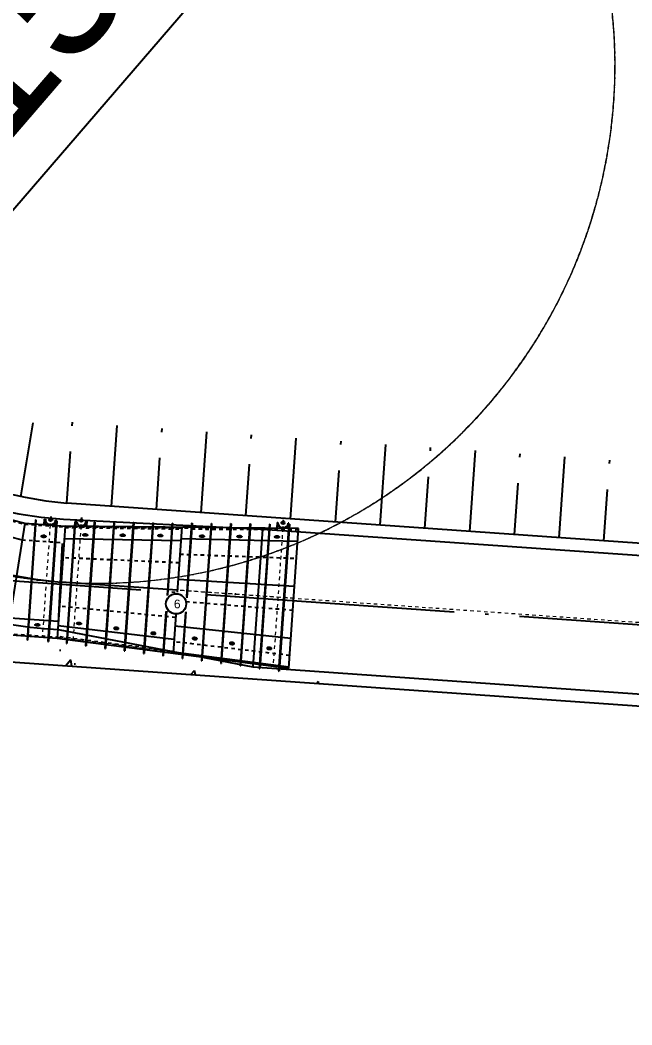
# Model space of a CAD drawing. Header units: inches. Extents: x 444671 to 463716, y 1783086 to 1794968.
# Drawn here: x 456452.88 to 456470.6, y 1787329.86 to 1787358.97 of the extents above; entities that cross this region are included whole.
import ezdxf

# ---------------------------------------------------------------- set-up
doc = ezdxf.new("R2010")
doc.units = ezdxf.units.IN
doc.header["$MEASUREMENT"] = 0
for name, pattern in [('ACAD_ISO04W100', [30, 24, -3, 0, -3]), ('CENTER', [2, 1.25, -0.25, 0.25, -0.25]), ('DASHED2', [9.525, 6.35, -3.175]), ('HIDDEN', [0.375, 0.25, -0.125])]:
    doc.linetypes.add(name, pattern=pattern)
for name, color, linetype in [('1', 1, 'CENTER'), ('4', 4, 'Continuous'), ('Bao', 137, 'Continuous'), ('Cam KT', 140, 'Continuous'), ('chinh', 7, 'Continuous'), ('CONGTRINH', 2, 'Continuous'), ('CTTRINH', 4, 'Continuous'), ('Dong', 252, 'HIDDEN'), ('KHUAT', 8, 'DASHED2'), ('Text', 3, 'Continuous'), ('Tim', 1, 'ACAD_ISO04W100')]:
    doc.layers.add(name, color=color, linetype=linetype)
doc.layers.add('manh', color=128, linetype='Continuous', lineweight=15)
doc.layers.add('Texdoi', color=40, linetype='Continuous', lineweight=15)
doc.styles.add('Arial', font='arial.ttf')
doc.styles.add('VNARIAL', font='')
doc.styles.get('VNARIAL').set_extended_font_data('.VnArial')
doc.linetypes.add('NEN_DA1', pattern='A,1.5,-0.15,["Y",Standard,S=0.2,R=0,X=-0.15,Y=-0.2],-0.005', length=1.655)
doc.dimstyles.new('kt2000', dxfattribs={"dimscale": 0, "dimtxt": 4, "dimasz": 3, "dimexe": 2.5, "dimexo": 0, "dimgap": 1.3, "dimtad": 1, "dimzin": 0, "dimdsep": 46, "dimtxsty": 'VNARIAL', "dimblk1": 'OBLIQUE', "dimblk2": 'OBLIQUE', "dimsah": 1, "dimcen": 0.8, "dimdle": 2.5, "dimclrd": 256, "dimclre": 256, "dimclrt": 256, "dimaunit": 1, "dimadec": 1, "dimazin": 0, "dimtfac": 1, "dimtofl": 0, "dimtmove": 1, "dimatfit": 3, "dimfxl": 0, "dimtolj": 1, "dimtzin": 0, "dimarcsym": 0})

# ---------------------------------------------------------------- blocks, each defined once
blk = doc.blocks.new('*D100')
at = {"layer": 'Defpoints', "color": 0, "transparency": 16777216}
for p in [(456455.895, 1787357.202), (456446.102, 1787345.839)]:
    blk.add_point(p, dxfattribs=at)
at = {"layer": 'Text', "lineweight": -2, "transparency": 16777216}
blk.add_line((456463.034, 1787365.484), (456448.061, 1787348.112), dxfattribs=at)
at = {"layer": 'Text', "transparency": 16777216}
blk.add_solid([(456447.682, 1787348.438), (456448.44, 1787347.785), (456446.102, 1787345.839)], dxfattribs=at)
at = {"layer": 'Text', "transparency": 16777216, "insert": (456453.995, 1787360.116), "char_height": 4, "attachment_point": 5, "rotation": 49.2425, "style": 'VNARIAL'}
blk.add_mtext('\\A1;R15.00', dxfattribs=at)
blk = doc.blocks.new('_Oblique')
at = {"color": 0, "linetype": 'ByBlock', "lineweight": -2}
blk.add_line((-0.5, -0.5), (0.5, 0.5), dxfattribs=at)
blk = doc.blocks.new('A$C491C4D06')
at = {"layer": '1', "ltscale": 2}
for p, q in [((-1647051.9, 239229), (-1647068.8, 238987.9)), ((-1647051.9, 239229), (-1647064.2, 239054.1)), ((-1646980.5, 239136.1), (-1647135.5, 239147)), ((-1646980.5, 239136.1), (-1647135.5, 239147)), ((-1646242.8, 239120.7), (-1646087.8, 239109.8)), ((-1646159.2, 239202.7), (-1646176.7, 238952.8)), ((-1640396.3, 239057.9), (-1640241.3, 239047.1)), ((-1640312.7, 239139.9), (-1640330.2, 238890)), ((-1647340.1, 238663.4), (-1647178.6, 238652.1)), ((-1647255.7, 238709.8), (-1647263, 238605.7)), ((-1646133.5, 238703.6), (-1645972, 238692.3)), ((-1646049.1, 238750.1), (-1646056.4, 238645.9)), ((-1645045.9, 238694.3), (-1644884.5, 238683)), ((-1644961.6, 238740.8), (-1644968.8, 238636.6)), ((-1643958.4, 238685), (-1643796.9, 238673.7)), ((-1643874, 238731.5), (-1643881.3, 238627.3)), ((-1642751.1, 238667.3), (-1642589.6, 238656)), ((-1642666.7, 238713.8), (-1642674, 238609.6)), ((-1641663.5, 238658), (-1641502, 238646.7)), ((-1641579.1, 238704.5), (-1641586.4, 238600.3)), ((-1640575.9, 238648.7), (-1640414.5, 238637.4)), ((-1640491.6, 238695.2), (-1640498.8, 238591)), ((-1647518.8, 236099.9), (-1647357.3, 236088.6)), ((-1647434.4, 236146.4), (-1647441.7, 236042.2)), ((-1646313, 236140.2), (-1646151.5, 236128.9)), ((-1646228.6, 236186.7), (-1646235.9, 236082.5)), ((-1645157.6, 235940.2), (-1645150.3, 236044.3)), ((-1645234.7, 235997.9), (-1645073.2, 235986.6)), ((-1644156.4, 235855.6), (-1643995, 235844.3)), ((-1644079.3, 235797.9), (-1644072.1, 235902)), ((-1642881.4, 235647.2), (-1642874.1, 235751.3)), ((-1642958.5, 235704.9), (-1642797, 235693.6)), ((-1641880.2, 235562.6), (-1641718.7, 235551.3)), ((-1641803.1, 235504.8), (-1641795.8, 235609)), ((-1640724.9, 235362.5), (-1640717.6, 235466.7)), ((-1640802, 235420.3), (-1640640.5, 235409))]:
    blk.add_line(p, q, dxfattribs=at)
at = {"layer": 'Bao', "ltscale": 0.2}
for p, q in [((-1649134.6, 239373.7), (-1647800.8, 239039.2)), ((-1647800.8, 239039.2), (-1646635.8, 238957.6)), ((-1647493.3, 239138), (-1647737.2, 235654.5)), ((-1647479.4, 239137), (-1647723.2, 235653.5)), ((-1647493.3, 239138), (-1647479.4, 239137)), ((-1647238.4, 238999.8), (-1647227.6, 239153.4)), ((-1647238.4, 238999.8), (-1647227.6, 239153.4)), ((-1647227.6, 239153.4), (-1647207.7, 239152)), ((-1647227.6, 239153.4), (-1647207.7, 239152)), ((-1647207.7, 239152), (-1647218.4, 238998.4)), ((-1647207.7, 239152), (-1647218.4, 238998.4)), ((-1646890.8, 239095.8), (-1647134.7, 235612.3)), ((-1646876.9, 239094.8), (-1647120.7, 235611.3)), ((-1646919.1, 238977.5), (-1646908.4, 239131.1)), ((-1646919.1, 238977.5), (-1646908.4, 239131.1)), ((-1646888.4, 239129.7), (-1646908.4, 239131.1)), ((-1646888.4, 239129.7), (-1646908.4, 239131.1)), ((-1646899.2, 238976.1), (-1646888.4, 239129.7)), ((-1646899.2, 238976.1), (-1646888.4, 239129.7)), ((-1646890.8, 239095.8), (-1646876.9, 239094.8)), ((-1646876.9, 239094.8), (-1646890.8, 239095.8)), ((-1646876.9, 239094.8), (-1646890.8, 239095.8)), ((-1646635.8, 238957.7), (-1646862.9, 235713.5)), ((-1646635.8, 238957.6), (-1646862.9, 235713.6)), ((-1639871, 238885.1), (-1646635.8, 238957.7)), ((-1646352.6, 239075.1), (-1646598.8, 235557.8)), ((-1646338.6, 239074.1), (-1646584.8, 235556.9)), ((-1646352.6, 239075.1), (-1646338.6, 239074.1)), ((-1646334.9, 239127.1), (-1646345.6, 238973.5)), ((-1646334.9, 239127.1), (-1646314.9, 239125.7)), ((-1646326.9, 238954.4), (-1646314.9, 239125.7)), ((-1645788.8, 239069), (-1646039.7, 235485.3)), ((-1646015.7, 239104.8), (-1646026.4, 238951.1)), ((-1645774.9, 239068), (-1646025.7, 235484.3)), ((-1645995.7, 239103.4), (-1646015.7, 239104.8)), ((-1646006.5, 238949.7), (-1645995.7, 239103.4)), ((-1645774.9, 239068), (-1645788.8, 239069)), ((-1645788.8, 239069), (-1645774.9, 239068)), ((-1645225.1, 239063), (-1645480.6, 235412.7)), ((-1645211.1, 239062), (-1645466.7, 235411.7)), ((-1645225.1, 239063), (-1645211.1, 239062)), ((-1644661.3, 239056.9), (-1644921.5, 235340.2)), ((-1644647.4, 239055.9), (-1644907.6, 235339.2)), ((-1644661.3, 239056.9), (-1644647.4, 239055.9)), ((-1644097.6, 239050.9), (-1644362.5, 235267.6)), ((-1644083.6, 239049.9), (-1644348.5, 235266.6)), ((-1644097.6, 239050.9), (-1644083.6, 239049.9)), ((-1643533.9, 239044.8), (-1643680.7, 236948.2)), ((-1643519.9, 239043.8), (-1643665.5, 236963.8)), ((-1643533.9, 239044.8), (-1643519.9, 239043.8)), ((-1642970.1, 239038.8), (-1643118.4, 236921.3)), ((-1642956.2, 239037.8), (-1643107.1, 236881.6)), ((-1642970.1, 239038.8), (-1642956.2, 239037.8)), ((-1642406.4, 239032.7), (-1642685.2, 235050)), ((-1642392.4, 239031.7), (-1642671.2, 235049)), ((-1642406.4, 239032.7), (-1642392.4, 239031.7)), ((-1641842.7, 239026.7), (-1642126.1, 234977.4)), ((-1641828.7, 239025.7), (-1642112.2, 234976.4)), ((-1641842.7, 239026.7), (-1641828.7, 239025.7)), ((-1641278.9, 239020.6), (-1641567.1, 234904.8)), ((-1641265, 239019.6), (-1641553.1, 234903.9)), ((-1641278.9, 239020.6), (-1641265, 239019.6)), ((-1640715.2, 239014.6), (-1641008, 234832.3)), ((-1640701.2, 239013.6), (-1640994, 234831.3)), ((-1640715.2, 239014.6), (-1640701.2, 239013.6)), ((-1640488.4, 239064.4), (-1640500.5, 238891.8)), ((-1640488.4, 239064.4), (-1640468.4, 239063)), ((-1640480.4, 238891.6), (-1640468.4, 239063)), ((-1640151.5, 239008.5), (-1640448.9, 234759.7)), ((-1640137.5, 239007.5), (-1640434.9, 234758.8)), ((-1640169.2, 239042), (-1640179.9, 238888.4)), ((-1640149.2, 239040.6), (-1640169.2, 239042)), ((-1640160, 238887), (-1640149.2, 239040.6)), ((-1640151.5, 239008.5), (-1640137.5, 239007.5)), ((-1649268.8, 238906.9), (-1647877.4, 238557.9)), ((-1640154, 234842.9), (-1639871, 238885.1)), ((-1643281.2, 238524), (-1646661.5, 238591.3)), ((-1643276.5, 238592), (-1639896.6, 238519.6)), ((-1643380.9, 237099.8), (-1646749.4, 237335.6)), ((-1643358.8, 237416.1), (-1639987.9, 237214.9)), ((-1643713.1, 236484.3), (-1643803.4, 235195.1)), ((-1643698.7, 236489.9), (-1643789.4, 235194.1)), ((-1643150.8, 236457.4), (-1643244.3, 235122.5)), ((-1643135.7, 236473), (-1643230.3, 235121.5)), ((-1648237.3, 236296.4), (-1646829, 236197.8)), ((-1643480.6, 235675.6), (-1646838.2, 236067.4)), ((-1640093.6, 235704.7), (-1643454.1, 236055)), ((-1648313.9, 235815.2), (-1646862.9, 235713.6)), ((-1647723.2, 235653.5), (-1647737.2, 235654.5)), ((-1647134.7, 235612.3), (-1647120.7, 235611.3)), ((-1646862.9, 235713.5), (-1640154, 234842.9)), ((-1646598.8, 235557.8), (-1646584.8, 235556.9)), ((-1646025.7, 235484.3), (-1646039.7, 235485.3)), ((-1646025.7, 235484.3), (-1646039.7, 235485.3)), ((-1646039.7, 235485.3), (-1646025.7, 235484.3)), ((-1645480.6, 235412.7), (-1645466.7, 235411.7)), ((-1644921.5, 235340.2), (-1644907.6, 235339.2)), ((-1644362.5, 235267.6), (-1644348.5, 235266.6)), ((-1643803.4, 235195.1), (-1643789.4, 235194.1)), ((-1640151.8, 234873.6), (-1643506.5, 235305.9)), ((-1643244.3, 235122.5), (-1643230.3, 235121.5)), ((-1642685.2, 235050), (-1642671.2, 235049)), ((-1642126.1, 234977.4), (-1642112.2, 234976.4)), ((-1641567.1, 234904.8), (-1641553.1, 234903.9)), ((-1641008, 234832.3), (-1640994, 234831.3)), ((-1640448.9, 234759.7), (-1640434.9, 234758.8))]:
    blk.add_line(p, q, dxfattribs=at)
for centre, radius in [((-1647058, 239141.6), 40), ((-1647058, 239141.6), 40), ((-1646165.3, 239115.2), 40), ((-1640318.8, 239052.5), 40), ((-1643419.9, 236703.8), 293.1)]:
    blk.add_circle(centre, radius, dxfattribs=at)
for centre in [(-1647058, 239141.6), (-1647058, 239141.6), (-1646165.3, 239115.2), (-1640318.8, 239052.5)]:
    blk.add_arc(centre, 150, 355.9955, 175.9955, dxfattribs=at)
for centre in [(-1647259.3, 238657.7), (-1646052.8, 238698), (-1644965.2, 238688.7), (-1643877.6, 238679.4), (-1642670.3, 238661.7), (-1641582.8, 238652.4), (-1640495.2, 238643.1), (-1647438, 236094.3), (-1646232.2, 236134.6)]:
    blk.add_ellipse(centre, major_axis=(59.4, -4.2), ratio=0.3555682, dxfattribs=at)
at = {"layer": 'Bao', "ltscale": 0.2, "extrusion": (0, 0, -1)}
for centre in [(-1645154, 235992.3), (-1644075.7, 235849.9), (-1642877.7, 235699.2), (-1641799.5, 235556.9), (-1640721.2, 235414.6)]:
    blk.add_ellipse(centre, major_axis=(59.4, -4.2), ratio=0.3555682, dxfattribs=at)
at = {"layer": 'Bao', "ltscale": 0.2}
for points in [[(-1647194.9, 238653.2), (-1647194.8, 238654.4), (-1647194.9, 238655.5), (-1647195.3, 238657.7), (-1647195.7, 238658.7), (-1647196.6, 238660.7), (-1647197.2, 238661.7), (-1647198.5, 238663.5), (-1647199.2, 238664.4), (-1647201.6, 238666.9), (-1647203.6, 238668.4), (-1647207.9, 238671.2), (-1647210.4, 238672.6), (-1647215.8, 238675), (-1647218.7, 238676.2), (-1647225, 238678.3), (-1647228.3, 238679.2), (-1647237.3, 238681.3), (-1647243.3, 238682.4), (-1647255.3, 238683.8), (-1647261.5, 238684.2), (-1647273.7, 238684.3), (-1647279.6, 238684.1), (-1647289.8, 238683), (-1647294.2, 238682.3), (-1647302.2, 238680.4), (-1647305.9, 238679.2), (-1647311.3, 238676.9), (-1647313.3, 238675.9), (-1647316.6, 238673.8), (-1647317.9, 238672.7), (-1647320.1, 238670.6), (-1647320.9, 238669.6), (-1647322.3, 238667.4), (-1647322.9, 238666.2), (-1647323.5, 238663.9), (-1647323.7, 238662.8), (-1647323.8, 238660.6), (-1647323.6, 238659.5), (-1647323.1, 238657.4), (-1647322.8, 238656.3), (-1647321.8, 238654.4), (-1647321.2, 238653.4), (-1647319.9, 238651.6), (-1647319.1, 238650.8), (-1647316.6, 238648.3), (-1647314.6, 238646.8), (-1647310.1, 238643.9), (-1647307.5, 238642.6), (-1647301.9, 238640.1), (-1647298.9, 238638.9), (-1647292.4, 238636.9), (-1647288.9, 238635.9), (-1647279.6, 238633.8), (-1647273.6, 238632.8), (-1647261.2, 238631.5), (-1647255, 238631.2), (-1647242.7, 238631.2), (-1647236.7, 238631.6), (-1647226.7, 238632.8), (-1647222.6, 238633.6), (-1647214.9, 238635.6), (-1647211.5, 238636.7), (-1647206.3, 238639.1), (-1647204.5, 238640.1), (-1647201.4, 238642.2), (-1647200.1, 238643.2), (-1647198.2, 238645.3), (-1647197.4, 238646.4), (-1647196.1, 238648.5), (-1647195.6, 238649.7), (-1647195.1, 238651.7), (-1647195, 238652.5), (-1647194.9, 238653.2)], [(-1645988.4, 238693.5), (-1645988.3, 238694.6), (-1645988.4, 238695.7), (-1645988.8, 238697.9), (-1645989.1, 238698.9), (-1645990, 238701), (-1645990.6, 238701.9), (-1645991.9, 238703.7), (-1645992.7, 238704.6), (-1645995.1, 238707.1), (-1645997, 238708.6), (-1646001.4, 238711.5), (-1646003.8, 238712.8), (-1646009.2, 238715.3), (-1646012.2, 238716.4), (-1646018.5, 238718.5), (-1646021.8, 238719.4), (-1646030.8, 238721.6), (-1646036.7, 238722.6), (-1646048.8, 238724), (-1646055, 238724.4), (-1646067.1, 238724.6), (-1646073.1, 238724.3), (-1646083.3, 238723.2), (-1646087.6, 238722.5), (-1646095.7, 238720.6), (-1646099.3, 238719.5), (-1646104.8, 238717.2), (-1646106.8, 238716.1), (-1646110, 238714), (-1646111.4, 238713), (-1646113.5, 238710.9), (-1646114.4, 238709.8), (-1646115.8, 238707.6), (-1646116.3, 238706.5), (-1646117, 238704.1), (-1646117.2, 238703), (-1646117.2, 238700.8), (-1646117.1, 238699.7), (-1646116.6, 238697.6), (-1646116.2, 238696.6), (-1646115.3, 238694.6), (-1646114.7, 238693.7), (-1646113.3, 238691.9), (-1646112.6, 238691), (-1646110.1, 238688.5), (-1646108.1, 238687), (-1646103.5, 238684.1), (-1646101, 238682.8), (-1646095.4, 238680.3), (-1646092.3, 238679.2), (-1646085.8, 238677.1), (-1646082.4, 238676.2), (-1646073.1, 238674.1), (-1646067, 238673.1), (-1646054.7, 238671.8), (-1646048.4, 238671.4), (-1646036.2, 238671.5), (-1646030.2, 238671.8), (-1646020.2, 238673.1), (-1646016, 238673.8), (-1646008.4, 238675.8), (-1646004.9, 238677), (-1645999.8, 238679.3), (-1645997.9, 238680.3), (-1645994.9, 238682.4), (-1645993.6, 238683.5), (-1645991.6, 238685.6), (-1645990.8, 238686.6), (-1645989.6, 238688.8), (-1645989.1, 238690), (-1645988.5, 238691.9), (-1645988.4, 238692.7), (-1645988.4, 238693.5)], [(-1644900.8, 238684.2), (-1644900.7, 238685.3), (-1644900.8, 238686.4), (-1644901.2, 238688.6), (-1644901.6, 238689.6), (-1644902.5, 238691.7), (-1644903, 238692.6), (-1644904.3, 238694.4), (-1644905.1, 238695.3), (-1644907.5, 238697.8), (-1644909.4, 238699.3), (-1644913.8, 238702.2), (-1644916.3, 238703.5), (-1644921.7, 238706), (-1644924.6, 238707.1), (-1644930.9, 238709.2), (-1644934.2, 238710.1), (-1644943.2, 238712.3), (-1644949.1, 238713.3), (-1644961.2, 238714.7), (-1644967.4, 238715.1), (-1644979.5, 238715.3), (-1644985.5, 238715), (-1644995.7, 238713.9), (-1645000.1, 238713.2), (-1645008.1, 238711.3), (-1645011.7, 238710.2), (-1645017.2, 238707.9), (-1645019.2, 238706.8), (-1645022.5, 238704.7), (-1645023.8, 238703.7), (-1645025.9, 238701.5), (-1645026.8, 238700.5), (-1645028.2, 238698.3), (-1645028.7, 238697.1), (-1645029.4, 238694.8), (-1645029.6, 238693.7), (-1645029.7, 238691.5), (-1645029.5, 238690.4), (-1645029, 238688.3), (-1645028.7, 238687.3), (-1645027.7, 238685.3), (-1645027.1, 238684.4), (-1645025.8, 238682.6), (-1645025, 238681.7), (-1645022.5, 238679.2), (-1645020.5, 238677.7), (-1645016, 238674.8), (-1645013.4, 238673.5), (-1645007.8, 238671), (-1645004.8, 238669.9), (-1644998.3, 238667.8), (-1644994.8, 238666.9), (-1644985.5, 238664.8), (-1644979.5, 238663.8), (-1644967.1, 238662.5), (-1644960.9, 238662.1), (-1644948.6, 238662.2), (-1644942.6, 238662.5), (-1644932.6, 238663.8), (-1644928.5, 238664.5), (-1644920.8, 238666.5), (-1644917.4, 238667.6), (-1644912.2, 238670), (-1644910.4, 238671), (-1644907.3, 238673.1), (-1644906, 238674.2), (-1644904.1, 238676.3), (-1644903.3, 238677.3), (-1644902, 238679.5), (-1644901.5, 238680.6), (-1644901, 238682.6), (-1644900.8, 238683.4), (-1644900.8, 238684.2)], [(-1643813.2, 238674.9), (-1643813.1, 238676), (-1643813.2, 238677.1), (-1643813.6, 238679.3), (-1643814, 238680.3), (-1643814.9, 238682.3), (-1643815.5, 238683.3), (-1643816.8, 238685.1), (-1643817.5, 238686), (-1643819.9, 238688.5), (-1643821.9, 238690), (-1643826.2, 238692.9), (-1643828.7, 238694.2), (-1643834.1, 238696.7), (-1643837, 238697.8), (-1643843.3, 238699.9), (-1643846.6, 238700.8), (-1643855.7, 238703), (-1643861.6, 238704), (-1643873.7, 238705.4), (-1643879.8, 238705.8), (-1643892, 238706), (-1643897.9, 238705.7), (-1643908.1, 238704.6), (-1643912.5, 238703.9), (-1643920.5, 238702), (-1643924.2, 238700.9), (-1643929.6, 238698.6), (-1643931.6, 238697.5), (-1643934.9, 238695.4), (-1643936.2, 238694.3), (-1643938.4, 238692.2), (-1643939.2, 238691.2), (-1643940.6, 238689), (-1643941.2, 238687.8), (-1643941.9, 238685.5), (-1643942, 238684.4), (-1643942.1, 238682.2), (-1643942, 238681.1), (-1643941.5, 238679), (-1643941.1, 238678), (-1643940.1, 238676), (-1643939.5, 238675.1), (-1643938.2, 238673.3), (-1643937.5, 238672.4), (-1643934.9, 238669.9), (-1643932.9, 238668.4), (-1643928.4, 238665.5), (-1643925.8, 238664.2), (-1643920.2, 238661.7), (-1643917.2, 238660.6), (-1643910.7, 238658.5), (-1643907.2, 238657.6), (-1643897.9, 238655.5), (-1643891.9, 238654.5), (-1643879.6, 238653.1), (-1643873.3, 238652.8), (-1643861, 238652.9), (-1643855.1, 238653.2), (-1643845.1, 238654.5), (-1643840.9, 238655.2), (-1643833.3, 238657.2), (-1643829.8, 238658.3), (-1643824.7, 238660.7), (-1643822.8, 238661.7), (-1643819.7, 238663.8), (-1643818.5, 238664.9), (-1643816.5, 238667), (-1643815.7, 238668), (-1643814.4, 238670.2), (-1643813.9, 238671.3), (-1643813.4, 238673.3), (-1643813.3, 238674.1), (-1643813.2, 238674.9)], [(-1642605.9, 238657.2), (-1642605.9, 238658.3), (-1642605.9, 238659.4), (-1642606.4, 238661.6), (-1642606.7, 238662.6), (-1642607.6, 238664.7), (-1642608.2, 238665.6), (-1642609.5, 238667.4), (-1642610.2, 238668.3), (-1642612.7, 238670.8), (-1642614.6, 238672.3), (-1642619, 238675.2), (-1642621.4, 238676.5), (-1642626.8, 238679), (-1642629.8, 238680.1), (-1642636, 238682.2), (-1642639.4, 238683.1), (-1642648.4, 238685.3), (-1642654.3, 238686.3), (-1642666.4, 238687.7), (-1642672.6, 238688.1), (-1642684.7, 238688.3), (-1642690.6, 238688), (-1642700.8, 238686.9), (-1642705.2, 238686.2), (-1642713.2, 238684.3), (-1642716.9, 238683.2), (-1642722.3, 238680.9), (-1642724.3, 238679.8), (-1642727.6, 238677.7), (-1642729, 238676.7), (-1642731.1, 238674.6), (-1642731.9, 238673.5), (-1642733.3, 238671.3), (-1642733.9, 238670.2), (-1642734.6, 238667.8), (-1642734.7, 238666.7), (-1642734.8, 238664.5), (-1642734.7, 238663.4), (-1642734.2, 238661.3), (-1642733.8, 238660.3), (-1642732.8, 238658.3), (-1642732.3, 238657.4), (-1642730.9, 238655.6), (-1642730.2, 238654.7), (-1642727.7, 238652.2), (-1642725.7, 238650.7), (-1642721.1, 238647.8), (-1642718.6, 238646.5), (-1642713, 238644), (-1642709.9, 238642.9), (-1642703.4, 238640.8), (-1642699.9, 238639.9), (-1642690.7, 238637.8), (-1642684.6, 238636.8), (-1642672.3, 238635.5), (-1642666, 238635.1), (-1642653.8, 238635.2), (-1642647.8, 238635.5), (-1642637.8, 238636.8), (-1642633.6, 238637.5), (-1642626, 238639.5), (-1642622.5, 238640.7), (-1642617.4, 238643), (-1642615.5, 238644), (-1642612.4, 238646.1), (-1642611.2, 238647.2), (-1642609.2, 238649.3), (-1642608.4, 238650.3), (-1642607.1, 238652.5), (-1642606.6, 238653.7), (-1642606.1, 238655.6), (-1642606, 238656.4), (-1642605.9, 238657.2)], [(-1641518.4, 238647.9), (-1641518.3, 238649), (-1641518.4, 238650.1), (-1641518.8, 238652.3), (-1641519.1, 238653.3), (-1641520.1, 238655.4), (-1641520.6, 238656.3), (-1641521.9, 238658.1), (-1641522.7, 238659), (-1641525.1, 238661.5), (-1641527, 238663), (-1641531.4, 238665.9), (-1641533.8, 238667.2), (-1641539.2, 238669.7), (-1641542.2, 238670.8), (-1641548.5, 238672.9), (-1641551.8, 238673.8), (-1641560.8, 238676), (-1641566.7, 238677), (-1641578.8, 238678.4), (-1641585, 238678.8), (-1641597.1, 238679), (-1641603.1, 238678.7), (-1641613.3, 238677.6), (-1641617.6, 238676.9), (-1641625.7, 238675), (-1641629.3, 238673.9), (-1641634.8, 238671.6), (-1641636.8, 238670.5), (-1641640.1, 238668.4), (-1641641.4, 238667.4), (-1641643.5, 238665.3), (-1641644.4, 238664.2), (-1641645.8, 238662), (-1641646.3, 238660.8), (-1641647, 238658.5), (-1641647.2, 238657.4), (-1641647.2, 238655.2), (-1641647.1, 238654.1), (-1641646.6, 238652), (-1641646.2, 238651), (-1641645.3, 238649), (-1641644.7, 238648.1), (-1641643.4, 238646.3), (-1641642.6, 238645.4), (-1641640.1, 238642.9), (-1641638.1, 238641.4), (-1641633.5, 238638.5), (-1641631, 238637.2), (-1641625.4, 238634.7), (-1641622.3, 238633.6), (-1641615.8, 238631.5), (-1641612.4, 238630.6), (-1641603.1, 238628.5), (-1641597, 238627.5), (-1641584.7, 238626.2), (-1641578.4, 238625.8), (-1641566.2, 238625.9), (-1641560.2, 238626.2), (-1641550.2, 238627.5), (-1641546, 238628.2), (-1641538.4, 238630.2), (-1641534.9, 238631.3), (-1641529.8, 238633.7), (-1641527.9, 238634.7), (-1641524.9, 238636.8), (-1641523.6, 238637.9), (-1641521.6, 238640), (-1641520.8, 238641), (-1641519.6, 238643.2), (-1641519.1, 238644.3), (-1641518.5, 238646.3), (-1641518.4, 238647.1), (-1641518.4, 238647.9)], [(-1640430.8, 238638.6), (-1640430.7, 238639.7), (-1640430.8, 238640.8), (-1640431.2, 238643), (-1640431.6, 238644), (-1640432.5, 238646), (-1640433, 238647), (-1640434.4, 238648.8), (-1640435.1, 238649.7), (-1640437.5, 238652.2), (-1640439.4, 238653.7), (-1640443.8, 238656.6), (-1640446.3, 238657.9), (-1640451.7, 238660.4), (-1640454.6, 238661.5), (-1640460.9, 238663.6), (-1640464.2, 238664.5), (-1640473.2, 238666.7), (-1640479.1, 238667.7), (-1640491.2, 238669.1), (-1640497.4, 238669.5), (-1640509.6, 238669.7), (-1640515.5, 238669.4), (-1640525.7, 238668.3), (-1640530.1, 238667.6), (-1640538.1, 238665.7), (-1640541.8, 238664.6), (-1640547.2, 238662.3), (-1640549.2, 238661.2), (-1640552.5, 238659.1), (-1640553.8, 238658), (-1640555.9, 238655.9), (-1640556.8, 238654.9), (-1640558.2, 238652.7), (-1640558.7, 238651.5), (-1640559.4, 238649.2), (-1640559.6, 238648.1), (-1640559.7, 238645.9), (-1640559.5, 238644.8), (-1640559, 238642.7), (-1640558.7, 238641.7), (-1640557.7, 238639.7), (-1640557.1, 238638.8), (-1640555.8, 238637), (-1640555, 238636.1), (-1640552.5, 238633.6), (-1640550.5, 238632.1), (-1640546, 238629.2), (-1640543.4, 238627.9), (-1640537.8, 238625.4), (-1640534.8, 238624.3), (-1640528.3, 238622.2), (-1640524.8, 238621.3), (-1640515.5, 238619.2), (-1640509.5, 238618.2), (-1640497.1, 238616.8), (-1640490.9, 238616.5), (-1640478.6, 238616.6), (-1640472.6, 238616.9), (-1640462.6, 238618.2), (-1640458.5, 238618.9), (-1640450.8, 238620.9), (-1640447.4, 238622), (-1640442.2, 238624.4), (-1640440.4, 238625.4), (-1640437.3, 238627.5), (-1640436, 238628.6), (-1640434.1, 238630.7), (-1640433.3, 238631.7), (-1640432, 238633.9), (-1640431.5, 238635), (-1640431, 238637), (-1640430.9, 238637.8), (-1640430.8, 238638.6)], [(-1647373.6, 236089.8), (-1647373.5, 236090.9), (-1647373.6, 236092), (-1647374, 236094.2), (-1647374.4, 236095.3), (-1647375.3, 236097.3), (-1647375.9, 236098.2), (-1647377.2, 236100.1), (-1647377.9, 236100.9), (-1647380.3, 236103.4), (-1647382.3, 236104.9), (-1647386.6, 236107.8), (-1647389.1, 236109.1), (-1647394.5, 236111.6), (-1647397.4, 236112.7), (-1647403.7, 236114.8), (-1647407, 236115.7), (-1647416.1, 236117.9), (-1647422, 236118.9), (-1647434.1, 236120.3), (-1647440.2, 236120.7), (-1647452.4, 236120.9), (-1647458.3, 236120.6), (-1647468.5, 236119.5), (-1647472.9, 236118.8), (-1647480.9, 236116.9), (-1647484.6, 236115.8), (-1647490, 236113.5), (-1647492, 236112.4), (-1647495.3, 236110.3), (-1647496.6, 236109.3), (-1647498.8, 236107.2), (-1647499.6, 236106.2), (-1647501, 236104), (-1647501.6, 236102.8), (-1647502.2, 236100.4), (-1647502.4, 236099.3), (-1647502.5, 236097.1), (-1647502.4, 236096), (-1647501.9, 236093.9), (-1647501.5, 236092.9), (-1647500.5, 236090.9), (-1647499.9, 236090), (-1647498.6, 236088.2), (-1647497.9, 236087.3), (-1647495.3, 236084.8), (-1647493.3, 236083.3), (-1647488.8, 236080.4), (-1647486.2, 236079.1), (-1647480.6, 236076.6), (-1647477.6, 236075.5), (-1647471.1, 236073.4), (-1647467.6, 236072.5), (-1647458.3, 236070.4), (-1647452.3, 236069.4), (-1647440, 236068.1), (-1647433.7, 236067.7), (-1647421.4, 236067.8), (-1647415.5, 236068.1), (-1647405.5, 236069.4), (-1647401.3, 236070.2), (-1647393.7, 236072.1), (-1647390.2, 236073.3), (-1647385.1, 236075.6), (-1647383.2, 236076.6), (-1647380.1, 236078.7), (-1647378.9, 236079.8), (-1647376.9, 236081.9), (-1647376.1, 236082.9), (-1647374.8, 236085.1), (-1647374.3, 236086.3), (-1647373.8, 236088.2), (-1647373.7, 236089), (-1647373.6, 236089.8)], [(-1646167.8, 236130.1), (-1646167.7, 236131.2), (-1646167.8, 236132.3), (-1646168.2, 236134.5), (-1646168.6, 236135.5), (-1646169.5, 236137.6), (-1646170.1, 236138.5), (-1646171.4, 236140.3), (-1646172.1, 236141.2), (-1646174.5, 236143.7), (-1646176.5, 236145.2), (-1646180.8, 236148.1), (-1646183.3, 236149.4), (-1646188.7, 236151.9), (-1646191.6, 236153), (-1646197.9, 236155.1), (-1646201.2, 236156), (-1646210.3, 236158.2), (-1646216.2, 236159.2), (-1646228.3, 236160.6), (-1646234.4, 236161), (-1646246.6, 236161.2), (-1646252.5, 236160.9), (-1646262.7, 236159.8), (-1646267.1, 236159.1), (-1646275.1, 236157.2), (-1646278.8, 236156.1), (-1646284.2, 236153.8), (-1646286.2, 236152.7), (-1646289.5, 236150.6), (-1646290.8, 236149.5), (-1646293, 236147.4), (-1646293.8, 236146.4), (-1646295.2, 236144.2), (-1646295.8, 236143), (-1646296.4, 236140.7), (-1646296.6, 236139.6), (-1646296.7, 236137.4), (-1646296.6, 236136.3), (-1646296.1, 236134.2), (-1646295.7, 236133.2), (-1646294.7, 236131.2), (-1646294.1, 236130.3), (-1646292.8, 236128.5), (-1646292.1, 236127.6), (-1646289.5, 236125.1), (-1646287.5, 236123.6), (-1646283, 236120.7), (-1646280.4, 236119.4), (-1646274.8, 236116.9), (-1646271.8, 236115.8), (-1646265.3, 236113.7), (-1646261.8, 236112.8), (-1646252.5, 236110.7), (-1646246.5, 236109.7), (-1646234.2, 236108.3), (-1646227.9, 236108), (-1646215.6, 236108.1), (-1646209.7, 236108.4), (-1646199.7, 236109.7), (-1646195.5, 236110.4), (-1646187.9, 236112.4), (-1646184.4, 236113.5), (-1646179.3, 236115.9), (-1646177.4, 236116.9), (-1646174.3, 236119), (-1646173.1, 236120.1), (-1646171.1, 236122.2), (-1646170.3, 236123.2), (-1646169, 236125.4), (-1646168.5, 236126.5), (-1646168, 236128.5), (-1646167.9, 236129.3), (-1646167.8, 236130.1)], [(-1645089.6, 235987.7), (-1645089.6, 235986.6), (-1645089.9, 235985.5), (-1645090.6, 235983.4), (-1645091.1, 235982.4), (-1645092.3, 235980.6), (-1645093, 235979.7), (-1645094.5, 235978.1), (-1645095.4, 235977.3), (-1645098.1, 235975.2), (-1645100.2, 235973.9), (-1645105, 235971.7), (-1645107.6, 235970.8), (-1645113.3, 235969.1), (-1645116.3, 235968.3), (-1645122.8, 235967.2), (-1645126.3, 235966.7), (-1645135.5, 235965.8), (-1645141.5, 235965.6), (-1645153.7, 235965.9), (-1645159.8, 235966.4), (-1645171.9, 235967.9), (-1645177.7, 235969), (-1645187.7, 235971.5), (-1645191.9, 235972.8), (-1645199.6, 235975.8), (-1645203.1, 235977.5), (-1645208.1, 235980.5), (-1645210, 235981.8), (-1645212.9, 235984.4), (-1645214.1, 235985.6), (-1645215.9, 235988), (-1645216.6, 235989.1), (-1645217.7, 235991.5), (-1645218.1, 235992.7), (-1645218.4, 235995.1), (-1645218.4, 235996.2), (-1645218.2, 235998.4), (-1645217.9, 235999.5), (-1645217.1, 236001.5), (-1645216.6, 236002.5), (-1645215.4, 236004.3), (-1645214.7, 236005.2), (-1645213.1, 236006.7), (-1645212.2, 236007.5), (-1645209.4, 236009.6), (-1645207.2, 236010.8), (-1645202.3, 236013), (-1645199.6, 236014), (-1645193.7, 236015.7), (-1645190.5, 236016.4), (-1645183.8, 236017.5), (-1645180.2, 236018), (-1645170.7, 236018.8), (-1645164.6, 236018.9), (-1645152.2, 236018.5), (-1645146, 236017.9), (-1645133.8, 236016.2), (-1645128, 236015), (-1645118.3, 236012.4), (-1645114.2, 236011), (-1645106.9, 236008.1), (-1645103.7, 236006.4), (-1645098.9, 236003.4), (-1645097.2, 236002.1), (-1645094.4, 235999.6), (-1645093.4, 235998.4), (-1645091.7, 235996), (-1645091.1, 235994.9), (-1645090.1, 235992.6), (-1645089.8, 235991.3), (-1645089.5, 235989.3), (-1645089.5, 235988.5), (-1645089.6, 235987.7)], [(-1644011.3, 235845.4), (-1644011.4, 235844.3), (-1644011.6, 235843.2), (-1644012.3, 235841.1), (-1644012.8, 235840.1), (-1644014, 235838.2), (-1644014.7, 235837.4), (-1644016.2, 235835.7), (-1644017.1, 235835), (-1644019.9, 235832.9), (-1644022, 235831.6), (-1644026.7, 235829.4), (-1644029.3, 235828.4), (-1644035, 235826.8), (-1644038.1, 235826), (-1644044.6, 235824.8), (-1644048, 235824.4), (-1644057.2, 235823.5), (-1644063.2, 235823.3), (-1644075.4, 235823.6), (-1644081.6, 235824), (-1644093.6, 235825.6), (-1644099.5, 235826.7), (-1644109.4, 235829.2), (-1644113.6, 235830.5), (-1644121.3, 235833.5), (-1644124.8, 235835.1), (-1644129.9, 235838.2), (-1644131.7, 235839.5), (-1644134.7, 235842), (-1644135.8, 235843.3), (-1644137.6, 235845.7), (-1644138.3, 235846.8), (-1644139.4, 235849.1), (-1644139.8, 235850.4), (-1644140.2, 235852.8), (-1644140.2, 235853.9), (-1644139.9, 235856.1), (-1644139.7, 235857.2), (-1644138.9, 235859.2), (-1644138.3, 235860.2), (-1644137.1, 235862), (-1644136.4, 235862.8), (-1644134.8, 235864.4), (-1644134, 235865.2), (-1644131.1, 235867.3), (-1644128.9, 235868.5), (-1644124, 235870.7), (-1644121.3, 235871.7), (-1644115.4, 235873.4), (-1644112.3, 235874.1), (-1644105.5, 235875.2), (-1644102, 235875.7), (-1644092.5, 235876.4), (-1644086.4, 235876.6), (-1644074, 235876.2), (-1644067.7, 235875.6), (-1644055.6, 235873.9), (-1644049.7, 235872.7), (-1644040, 235870.1), (-1644036, 235868.7), (-1644028.7, 235865.7), (-1644025.4, 235864.1), (-1644020.6, 235861.1), (-1644018.9, 235859.8), (-1644016.2, 235857.3), (-1644015.1, 235856.1), (-1644013.4, 235853.7), (-1644012.8, 235852.6), (-1644011.8, 235850.2), (-1644011.5, 235849), (-1644011.3, 235847), (-1644011.2, 235846.2), (-1644011.3, 235845.4)], [(-1642813.3, 235694.7), (-1642813.4, 235693.6), (-1642813.6, 235692.5), (-1642814.4, 235690.4), (-1642814.9, 235689.4), (-1642816, 235687.6), (-1642816.7, 235686.7), (-1642818.3, 235685.1), (-1642819.1, 235684.3), (-1642821.9, 235682.2), (-1642824, 235680.9), (-1642828.7, 235678.7), (-1642831.4, 235677.7), (-1642837, 235676.1), (-1642840.1, 235675.3), (-1642846.6, 235674.1), (-1642850, 235673.7), (-1642859.3, 235672.8), (-1642865.3, 235672.6), (-1642877.4, 235672.9), (-1642883.6, 235673.4), (-1642895.6, 235674.9), (-1642901.5, 235676), (-1642911.4, 235678.5), (-1642915.7, 235679.8), (-1642923.4, 235682.8), (-1642926.8, 235684.4), (-1642931.9, 235687.5), (-1642933.7, 235688.8), (-1642936.7, 235691.4), (-1642937.9, 235692.6), (-1642939.7, 235695), (-1642940.4, 235696.1), (-1642941.4, 235698.4), (-1642941.8, 235699.7), (-1642942.2, 235702.1), (-1642942.2, 235703.2), (-1642942, 235705.4), (-1642941.7, 235706.5), (-1642940.9, 235708.5), (-1642940.4, 235709.5), (-1642939.2, 235711.3), (-1642938.4, 235712.1), (-1642936.9, 235713.7), (-1642936, 235714.5), (-1642933.2, 235716.6), (-1642931, 235717.8), (-1642926.1, 235720), (-1642923.4, 235721), (-1642917.5, 235722.7), (-1642914.3, 235723.4), (-1642907.6, 235724.5), (-1642904, 235725), (-1642894.5, 235725.8), (-1642888.4, 235725.9), (-1642876, 235725.5), (-1642869.7, 235724.9), (-1642857.6, 235723.2), (-1642851.7, 235722), (-1642842, 235719.4), (-1642838, 235718), (-1642830.7, 235715), (-1642827.4, 235713.4), (-1642822.7, 235710.4), (-1642821, 235709.1), (-1642818.2, 235706.6), (-1642817.1, 235705.4), (-1642815.5, 235703), (-1642814.8, 235701.9), (-1642813.9, 235699.6), (-1642813.5, 235698.3), (-1642813.3, 235696.3), (-1642813.3, 235695.5), (-1642813.3, 235694.7)], [(-1641735.1, 235552.4), (-1641735.1, 235551.3), (-1641735.4, 235550.2), (-1641736.1, 235548.1), (-1641736.6, 235547.1), (-1641737.8, 235545.2), (-1641738.5, 235544.4), (-1641740, 235542.7), (-1641740.9, 235542), (-1641743.6, 235539.9), (-1641745.7, 235538.6), (-1641750.5, 235536.4), (-1641753.1, 235535.4), (-1641758.8, 235533.7), (-1641761.8, 235533), (-1641768.3, 235531.8), (-1641771.8, 235531.4), (-1641781, 235530.5), (-1641787, 235530.3), (-1641799.2, 235530.6), (-1641805.4, 235531), (-1641817.4, 235532.6), (-1641823.2, 235533.7), (-1641833.2, 235536.2), (-1641837.4, 235537.5), (-1641845.1, 235540.5), (-1641848.6, 235542.1), (-1641853.6, 235545.2), (-1641855.5, 235546.5), (-1641858.4, 235549), (-1641859.6, 235550.3), (-1641861.4, 235552.6), (-1641862.1, 235553.8), (-1641863.2, 235556.1), (-1641863.6, 235557.4), (-1641863.9, 235559.8), (-1641864, 235560.9), (-1641863.7, 235563.1), (-1641863.4, 235564.2), (-1641862.6, 235566.2), (-1641862.1, 235567.2), (-1641860.9, 235569), (-1641860.2, 235569.8), (-1641858.6, 235571.4), (-1641857.8, 235572.1), (-1641854.9, 235574.3), (-1641852.7, 235575.5), (-1641847.8, 235577.7), (-1641845.1, 235578.7), (-1641839.2, 235580.4), (-1641836, 235581.1), (-1641829.3, 235582.2), (-1641825.7, 235582.7), (-1641816.3, 235583.4), (-1641810.1, 235583.6), (-1641797.7, 235583.2), (-1641791.5, 235582.6), (-1641779.3, 235580.9), (-1641773.5, 235579.7), (-1641763.8, 235577.1), (-1641759.7, 235575.7), (-1641752.4, 235572.7), (-1641749.2, 235571.1), (-1641744.4, 235568.1), (-1641742.7, 235566.8), (-1641740, 235564.3), (-1641738.9, 235563), (-1641737.2, 235560.7), (-1641736.6, 235559.6), (-1641735.6, 235557.2), (-1641735.3, 235556), (-1641735, 235554), (-1641735, 235553.2), (-1641735.1, 235552.4)], [(-1640656.8, 235410.1), (-1640656.9, 235409), (-1640657.1, 235407.9), (-1640657.8, 235405.8), (-1640658.3, 235404.8), (-1640659.5, 235402.9), (-1640660.2, 235402.1), (-1640661.8, 235400.4), (-1640662.6, 235399.7), (-1640665.4, 235397.5), (-1640667.5, 235396.3), (-1640672.2, 235394.1), (-1640674.8, 235393.1), (-1640680.5, 235391.4), (-1640683.6, 235390.7), (-1640690.1, 235389.5), (-1640693.5, 235389.1), (-1640702.8, 235388.2), (-1640708.7, 235388), (-1640720.9, 235388.3), (-1640727.1, 235388.7), (-1640739.1, 235390.3), (-1640745, 235391.4), (-1640754.9, 235393.9), (-1640759.1, 235395.2), (-1640766.8, 235398.2), (-1640770.3, 235399.8), (-1640775.4, 235402.9), (-1640777.2, 235404.2), (-1640780.2, 235406.7), (-1640781.4, 235407.9), (-1640783.2, 235410.3), (-1640783.8, 235411.4), (-1640784.9, 235413.8), (-1640785.3, 235415.1), (-1640785.7, 235417.5), (-1640785.7, 235418.6), (-1640785.4, 235420.8), (-1640785.2, 235421.8), (-1640784.4, 235423.9), (-1640783.9, 235424.9), (-1640782.6, 235426.7), (-1640781.9, 235427.5), (-1640780.4, 235429.1), (-1640779.5, 235429.8), (-1640776.7, 235432), (-1640774.5, 235433.2), (-1640769.6, 235435.4), (-1640766.8, 235436.4), (-1640760.9, 235438), (-1640757.8, 235438.8), (-1640751, 235439.9), (-1640747.5, 235440.3), (-1640738, 235441.1), (-1640731.9, 235441.3), (-1640719.5, 235440.8), (-1640713.2, 235440.3), (-1640701.1, 235438.6), (-1640695.2, 235437.4), (-1640685.5, 235434.7), (-1640681.5, 235433.4), (-1640674.2, 235430.4), (-1640670.9, 235428.8), (-1640666.2, 235425.8), (-1640664.4, 235424.5), (-1640661.7, 235421.9), (-1640660.6, 235420.7), (-1640658.9, 235418.4), (-1640658.3, 235417.3), (-1640657.3, 235414.9), (-1640657, 235413.7), (-1640656.8, 235411.7), (-1640656.8, 235410.9), (-1640656.8, 235410.1)]]:
    blk.add_open_spline(points, degree=3, knots=[0, 0, 0, 0, 0.0950659, 0.0950659, 0.1901318, 0.1901318, 0.2851978, 0.2851978, 0.3802637, 0.3802637, 0.5693488, 0.5693488, 0.7584338, 0.7584338, 0.9475189, 0.9475189, 1.136604, 1.136604, 1.4364944, 1.4364944, 1.7363847, 1.7363847, 2.036275, 2.036275, 2.2837087, 2.2837087, 2.5311423, 2.5311423, 2.6996025, 2.6996025, 2.8392619, 2.8392619, 2.9512364, 2.9512364, 3.0632109, 3.0632109, 3.1571769, 3.1571769, 3.2511428, 3.2511428, 3.3451088, 3.3451088, 3.4390748, 3.4390748, 3.5330407, 3.5330407, 3.7260495, 3.7260495, 3.9190583, 3.9190583, 4.1120671, 4.1120671, 4.3050759, 4.3050759, 4.609588, 4.609588, 4.9141002, 4.9141002, 5.2186124, 5.2186124, 5.4600652, 5.4600652, 5.701518, 5.701518, 5.8645583, 5.8645583, 5.9993438, 5.9993438, 6.1084178, 6.1084178, 6.2174918, 6.2174918, 6.2831853, 6.2831853, 6.2831853, 6.2831853], dxfattribs=at)
at = {"layer": 'Bao'}
blk.add_point((-1641696.7, 236981.9), dxfattribs=at)
at = {"layer": 'chinh', "ltscale": 0.2}
for p, q in [((-1647800.8, 239039.2), (-1648313.9, 235815.2)), ((-1643253.4, 238921.4), (-1643385, 237041.3)), ((-1643431.2, 236381.4), (-1643508.5, 235278.2))]:
    blk.add_line(p, q, dxfattribs=at)
at = {"layer": 'KHUAT', "ltscale": 0.2}
for p, q in [((-1649141.8, 239348.7), (-1647804.9, 239013.4)), ((-1647804.9, 239013.4), (-1646637.7, 238931.7)), ((-1639872.8, 238859.1), (-1646637.7, 238931.7)), ((-1646638.7, 238917), (-1643256.6, 238875.7)), ((-1642967.7, 238873.6), (-1639873.1, 238854.4)), ((-1647877.4, 238557.9), (-1646669.7, 238473.4)), ((-1643307.8, 238144.6), (-1639931.3, 238023.2)), ((-1643325.6, 237890.2), (-1646700.1, 238039.4)), ((-1643436.3, 236309.4), (-1646798.7, 236631.8)), ((-1640037.1, 236513), (-1643132.5, 236761.7)), ((-1648309.8, 235840.9), (-1646861.1, 235739.5)), ((-1646861.1, 235739.5), (-1640152.2, 234868.9)), ((-1643505.3, 235323.9), (-1646860.1, 235754.2)), ((-1640128.4, 235208.4), (-1643485.4, 235607.6))]:
    blk.add_line(p, q, dxfattribs=at)
at = {"layer": 'manh', "color": 1, "linetype": 'CENTER', "ltscale": 0.05}
for p, q in [((-1647068.8, 238987.9), (-1647294.1, 235769.8)), ((-1646176.7, 238952.8), (-1646407.6, 235654.4)), ((-1640330.2, 238890), (-1640609.3, 234902)), ((-1646749.4, 237335.6), (-1646490, 237317.4)), ((-1640012.5, 236864), (-1646749.4, 237335.6))]:
    blk.add_line(p, q, dxfattribs=at)
at = {"layer": 'manh', "color": 1, "linetype": 'CENTER', "ltscale": 0.5}
blk.add_line((-1133025.9, 201368), (-1647498.6, 237384.1), dxfattribs=at)
at = {"layer": 'manh', "color": 1, "linetype": 'CENTER', "ltscale": 0.05}
for start, end in [(180, 193.09316), (190.74222, 205.50404), (202.82902, 217.13184), (226.82902, 241.13184), (239.13752, 252.8489), (251.36903, 265.9955)]:
    blk.add_arc((-1645701.9, 252299), 15000, start, end, dxfattribs=at)
at = {"layer": 'Bao', "ltscale": 0.2, "insert": (-1643483.8, 236826.1), "char_height": 250, "width": 474.741, "attachment_point": 1, "style": 'Arial'}
blk.add_mtext('6', dxfattribs=at)

msp = doc.modelspace()

# ---------------------------------------------------------------- hatches: boundary and pattern name
at = {"layer": 'Cam KT'}
h = msp.add_hatch(dxfattribs=at)
h.set_pattern_fill('BETONG', color=256, scale=0.5, style=0)
h.set_pattern_definition([(50, (446792.4938, 1787038.3548), (3.5863009, -0.3137607), [0.375, -4.125]), (355, (446792.4938, 1787038.3548), (-0.6937567, 3.7609607), [0.3, -3.3]), (100.4514, (446792.7927, 1787038.3286), (2.8925469, 3.4471977), [0.318701, -3.5057106]), (46.1842, (446792.494, 1787039.3548), (5.3362052, -0.827595), [0.5625, -6.1875]), (96.6356, (446792.9385, 1787039.286), (4.6733135, 4.8705894), [0.4780514, -5.258565]), (351.1842, (446792.494, 1787039.355), (4.6733097, 4.870593), [0.45, -4.95]), (21, (446792.9938, 1787039.1048), (2.9845353, -2.01309445), [0.375, -4.125]), (326, (446792.9938, 1787039.1048), (1.2165767, 3.6257502), [0.3, -3.3]), (71.4514, (446793.2425, 1787038.937), (4.2011131, 1.6126525), [0.318701, -3.5057106]), (37.5, (446792.4938, 1787038.3548), (0.06079928, 1.66446927), [0, -3.26, 0, -3.35, 0, -3.3125]), (7.5, (446792.4938, 1787038.3548), (1.3153477, 1.97205856), [0, -1.91, 0, -3.185, 0, -1.2625]), (327.5, (446791.3788, 1787038.3548), (2.66911218, -0.11277436), [0, -1.25, 0, -3.9, 0, -5.175]), (317.5, (446790.8788, 1787038.3548), (2.91593085, 0.5005249), [0, -1.625, 0, -2.59, 0, -3.675])])
h.paths.add_polyline_path([(456440.1145, 1787350.762, -0.1111196), (456438.5145, 1787357.8726), (456438.5145, 1787358.8161, 0.0139416), (456437.7719, 1787358.3273), (456437.7645, 1787341.4126), (456451.9669, 1787340.4184, -0.0573848), (456451.5938, 1787341.6503, -0.0644509), (456447.5794, 1787343.0813), (456440.1145, 1787343.6039)])
h.paths.add_polyline_path([(456440.1145, 1787350.762), (456440.1145, 1787343.6039), (456447.5794, 1787343.0813, -0.1657357)], flags=17)
h.paths.add_polyline_path([(456453.9786, 1787341.3115, -0.0363249), (456451.5938, 1787341.6503, 0.0573848), (456451.9669, 1787340.4184), (456461.8631, 1787339.7257, 0.0056983), (456461.9853, 1787340.068), (456460.6644, 1787340.1605)])

# ---------------------------------------------------------------- linework, layer by layer
at = {"layer": '4', "linetype": 'NEN_DA1', "ltscale": 10}
for points in [[(456437.8145, 1787456.515), (456437.7645, 1787341.4126), (456967.6488, 1787304.3207), (456969.7969, 1787304.3207)], [(456967.9526, 1787309.011), (456454.2312, 1787344.9714)]]:
    msp.add_lwpolyline(points, dxfattribs=at)
at = {"layer": '4', "linetype": 'ByBlock', "ltscale": 10}
msp.add_arc((456455.4909, 1787357.9939), 13.0832, 181.85121, 264.47502, dxfattribs=at)
at = {"layer": 'CONGTRINH', "color": 8, "linetype": 'HIDDEN', "ltscale": 10}
msp.add_line((456453.9786, 1787341.3115), (456454.1378, 1787344.5082), dxfattribs=at)
at = {"layer": 'CONGTRINH', "ltscale": 10}
for p, q in [((456459.9003, 1787344.2238), (456967.9302, 1787308.6617)), ((456459.621, 1787340.2335), (456967.6508, 1787304.6714))]:
    msp.add_line(p, q, dxfattribs=at)
for points in [[(456454.1378, 1787344.5082), (456459.9003, 1787344.2238)], [(456453.9786, 1787341.3115), (456459.621, 1787340.2335)]]:
    msp.add_lwpolyline(points, dxfattribs=at)
for radius, end in [(16.6, 266.07639), (13.4, 265.82004)]:
    msp.add_arc((456455.1145, 1787357.8726), radius, 180, end, dxfattribs=at)
at = {"layer": 'CTTRINH', "color": 4, "linetype": 'ByBlock'}
for p, q in [((456453.2419, 1787347.2965), (456452.885, 1787345.1611)), ((456455.528, 1787344.8803), (456455.6928, 1787347.2245)), ((456458.1216, 1787344.698), (456458.2864, 1787347.0422)), ((456460.7153, 1787344.5158), (456460.88, 1787346.86)), ((456463.3089, 1787344.3335), (456463.4736, 1787346.6777)), ((456465.9025, 1787344.1512), (456466.0672, 1787346.4954)), ((456468.4961, 1787343.9689), (456468.6608, 1787346.3131))]:
    msp.add_line(p, q, dxfattribs=at)
at = {"layer": 'Defpoints', "color": 6}
msp.add_lwpolyline([(456459.9003, 1787344.2238), (456459.621, 1787340.2335)], dxfattribs=at)
at = {"layer": 'Dong', "color": 3, "ltscale": 6}
for p, q in [((456454.2312, 1787344.9714), (456454.396, 1787347.3157)), ((456456.8248, 1787344.7892), (456456.9896, 1787347.1334)), ((456459.4185, 1787344.6069), (456459.5832, 1787346.9511)), ((456462.0121, 1787344.4246), (456462.1768, 1787346.7688)), ((456464.6057, 1787344.2423), (456464.7704, 1787346.5866)), ((456467.1993, 1787344.0601), (456467.364, 1787346.4043)), ((456469.7929, 1787343.8778), (456469.9576, 1787346.222))]:
    msp.add_line(p, q, dxfattribs=at)
at = {"layer": 'Tim', "ltscale": 0.3}
msp.add_line((456440.1145, 1787343.6039), (457400.8161, 1787276.3548), dxfattribs=at)
msp.add_arc((456455.5474, 1787358.0456), 15.4338, 180.64225, 264.4213, dxfattribs=at)

# ---------------------------------------------------------------- block references
at = {"layer": 'Texdoi', "xscale": 0.0009999999892897904, "yscale": 0.0009999999310821295, "zscale": 0.001}
msp.add_blockref('A$C491C4D06', (458100.8161, 1787105.3548), dxfattribs=at)

# ---------------------------------------------------------------- dimensions: what is measured, and where the dimension line sits
at = {"layer": 'Text', "color": 3}
dim = msp.add_radius_dim(center=(456455.8952, 1787357.2015), mpoint=(456446.1023, 1787345.8393), dimstyle='kt2000', override={"dimscale": 1, "dimarcsym": 1}, dxfattribs=at)
dim.commit()
dim.dimension.update_dxf_attribs({"geometry": '*D100', "text_midpoint": (456456.5265, 1787357.9341), "dimtype": 164})

doc.saveas('drawing.dxf')
